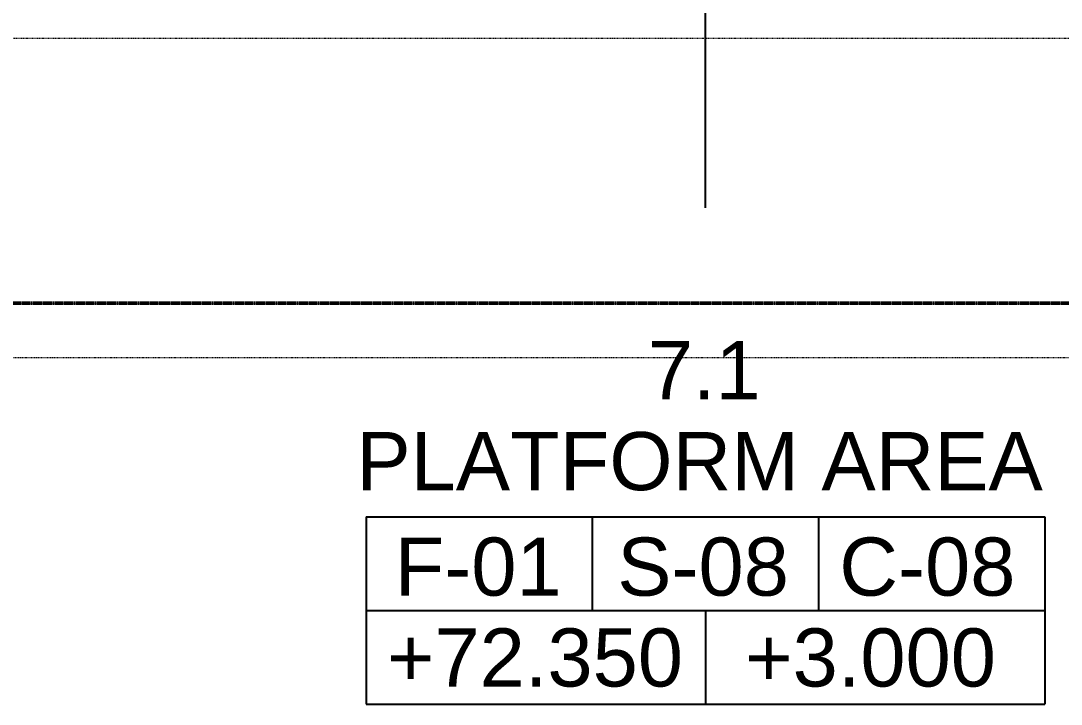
# Model space of a CAD drawing. Header units: millimetres. Extents: x -853228 to -744682, y -17776 to 32484.
# Drawn here: x -819612 to -814246, y -3667 to -142 of the extents above; entities that cross this region are included whole.
import ezdxf
from ezdxf.xclip import XClip

# ---------------------------------------------------------------- set-up
doc = ezdxf.new("R2010")
doc.units = ezdxf.units.MM
doc.header["$XCLIPFRAME"] = 0
doc.linetypes.add('DASH', pattern=[6.35, 3.175, -3.175])
doc.linetypes.add('DPA_Grid _ Level 100', pattern=[10, 5.5, -1.6, 1.3, -1.6])
for name, color, linetype, lineweight in [('A-ROOM-IDEN', 3, 'Continuous', 25), ('A-ROOM-LINE', 3, 'Continuous', 25), ('G-ANNO-SECL', 3, 'Continuous', 9), ('Q-SPCQ', 2, 'Continuous', 9), ('Q-SPCQ-HDLN', 2, 'DASH', 9)]:
    doc.layers.add(name, color=color, linetype=linetype, lineweight=lineweight)
doc.styles.add('Arial_2', font='arial.ttf', dxfattribs={"height": 300})

# ---------------------------------------------------------------- blocks, each defined once
blk = doc.blocks.new('DPA_Speciality_PlatformScreenDoor - Length_135300-12767973-4281-01 ENLARGED LOWER PLATFORM LEVEL - REFLECTED CEILING PLAN - SHEET 2')
at = {"layer": 'Q-SPCQ', "linetype": 'DASH', "lineweight": 9}
blk.add_line((61742.7, 1650), (132340.1, 1650), dxfattribs=at)
at = {"layer": 'Q-SPCQ-HDLN'}
blk.add_line((132340.1, 0), (61742.7, 0), dxfattribs=at)
blk = doc.blocks.new('DPA_Room Tag Box - Standard-4486259-4281-01 ENLARGED LOWER PLATFORM LEVEL - REFLECTED CEILING PLAN - SHEET 2')
at = {"layer": 'A-ROOM-LINE'}
for p, q in [((-17.5, -2.936), (-17.5, -12.604)), ((-17.5, -2.936), (17.5, -2.936)), ((-5.833, -2.936), (-5.833, -7.77)), ((5.833, -2.936), (5.833, -7.77)), ((17.5, -2.936), (17.5, -12.604)), ((-17.5, -7.77), (17.5, -7.77)), ((0, -7.77), (0, -12.604)), ((-17.5, -12.604), (17.5, -12.604))]:
    blk.add_line(p, q, dxfattribs=at)
blk = doc.blocks.new('DPA_Speciality_PlatformScreenDoor - Length_135300-12767973-4180-01 LOWER PLATFORM LEVEL - REFLECTED CEILING PLAN')
at = {"layer": 'Q-SPCQ', "linetype": 'DASH'}
blk.add_line((1000, 1650), (134300, 1650), dxfattribs=at)
at = {"layer": 'Q-SPCQ-HDLN'}
blk.add_line((135200, 0), (-100, 0), dxfattribs=at)
blk = doc.blocks.new('C-1-PP19-AR-4180-01-B_20250908-040939_EXDOWNLIGHT')
at = {"layer": 'Q-SPCQ', "rotation": 180}
blk.add_blockref('DPA_Speciality_PlatformScreenDoor - Length_135300-12767973-4180-01 LOWER PLATFORM LEVEL - REFLECTED CEILING PLAN', (27650, -3810), dxfattribs=at)

msp = doc.modelspace()

# ---------------------------------------------------------------- linework, layer by layer
at = {"layer": 'A-ROOM-IDEN'}
msp.add_line((-816081.9, 1224.2), (-816081.9, -1106.9), dxfattribs=at)
at = {"layer": 'G-ANNO-SECL', "linetype": 'DPA_Grid _ Level 100', "lineweight": 50}
msp.add_line((-851417.7, -1598.3), (-776474.5, -1598.3), dxfattribs=at)

# ---------------------------------------------------------------- block references
ref = msp.add_blockref('C-1-PP19-AR-4180-01-B_20250908-040939_EXDOWNLIGHT', (-744682.4, 3579))
XClip(ref).set_block_clipping_path([(-104690.1238047113, -9620.0077451946), (-34092.6543255158, 14393.0014498748)])
at = {"layer": 'A-ROOM-IDEN', "xscale": 99.99999999999993, "yscale": 99.99999999999993, "zscale": 99.99999999999993}
msp.add_blockref('DPA_Room Tag Box - Standard-4486259-4281-01 ENLARGED LOWER PLATFORM LEVEL - REFLECTED CEILING PLAN - SHEET 2', (-816081.4, -2406.9), dxfattribs=at)
at = {"layer": 'Q-SPCQ', "rotation": 180}
msp.add_blockref('DPA_Speciality_PlatformScreenDoor - Length_135300-12767973-4281-01 ENLARGED LOWER PLATFORM LEVEL - REFLECTED CEILING PLAN - SHEET 2', (-717032.4, -231), dxfattribs=at)

# ---------------------------------------------------------------- texts
at = {"layer": 'A-ROOM-IDEN', "lineweight": 9, "char_height": 300, "attachment_point": 1, "style": 'Arial_2'}
for s, insert, width in [('7.1', (-816378.5, -1794.3), 721.519), ('PLATFORM AREA', (-817880.9, -2263.2), 4353.163), ('F-01', (-817684.1, -2807.4), 1058.227), ('S-08', (-816535.9, -2807.4), 1090.295), ('C-08', (-815390.8, -2807.4), 1114.346), ('+72.350', (-817723.2, -3276.1), 1883.966), ('+3.000', (-815876.3, -3276.1), 1595.358)]:
    msp.add_mtext(s, dxfattribs=dict(at, insert=insert, width=width))

doc.saveas('drawing.dxf')
